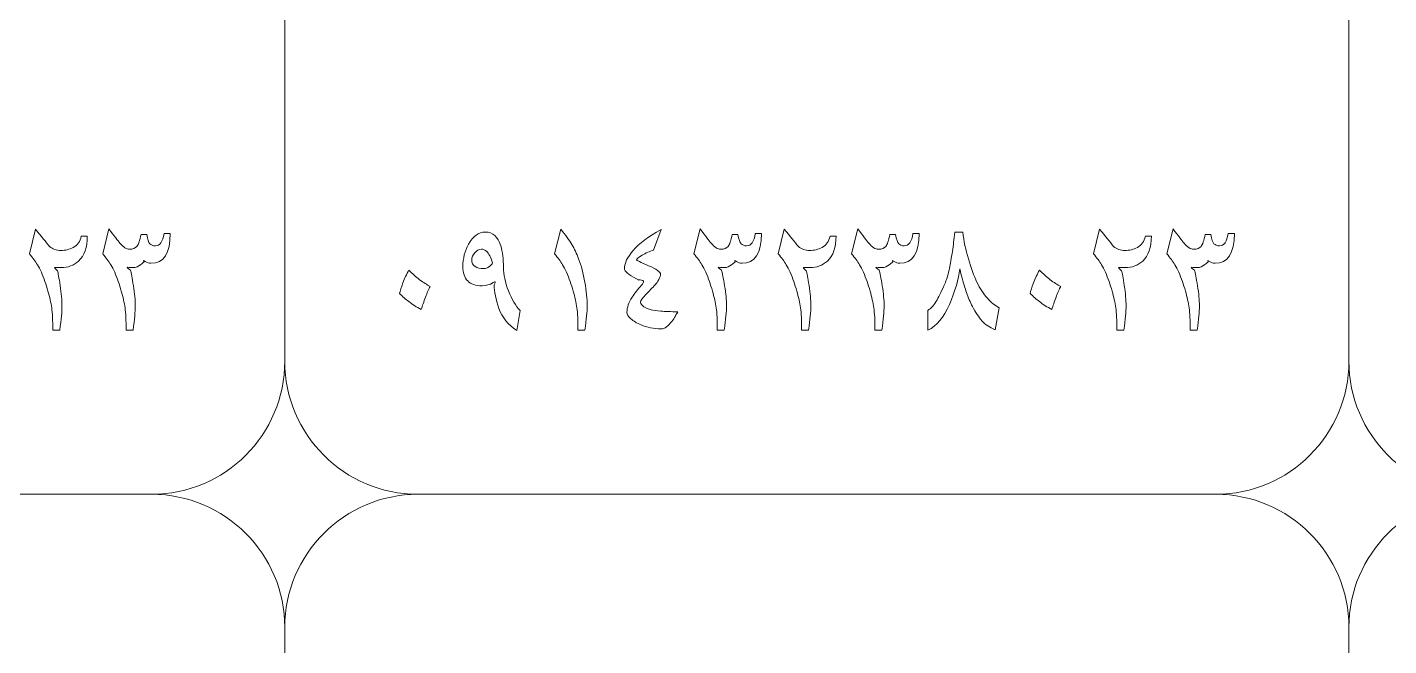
# Model space of a CAD drawing. Header units: millimetres. Extents: x 62 to 462, y 96 to 456.
# Drawn here: x 137.47 to 163.06, y 273.46 to 285.08 of the extents above; entities that cross this region are included whole.
import ezdxf

# ---------------------------------------------------------------- set-up
doc = ezdxf.new("R2010")
doc.units = ezdxf.units.MM
doc.header["$MEASUREMENT"] = 0
doc.layers.add('Layer 1', color=7, linetype='Continuous')

msp = doc.modelspace()

# ---------------------------------------------------------------- linework, layer by layer
at = {"layer": 'Layer 1', "color": 250, "lineweight": 18}
for points in [[(124.8067, 296.3033), (124.8067, 296.3033), (139.8067, 296.3033), (139.8067, 296.3033), (141.1837, 296.3033), (142.3067, 295.1803), (142.3067, 293.8033), (142.3067, 293.8033), (142.3067, 278.8033), (142.3067, 278.8033), (142.3067, 277.4264), (141.1837, 276.3033), (139.8067, 276.3033), (139.8067, 276.3033), (124.8067, 276.3033), (124.8067, 276.3033), (123.4298, 276.3033), (122.3067, 277.4264), (122.3067, 278.8033), (122.3067, 278.8033), (122.3067, 293.8033), (122.3067, 293.8033), (122.3067, 295.1803), (123.4298, 296.3033), (124.8067, 296.3033)], [(144.8067, 296.3033), (144.8067, 296.3033), (159.8067, 296.3033), (159.8067, 296.3033), (161.1837, 296.3033), (162.3067, 295.1803), (162.3067, 293.8033), (162.3067, 293.8033), (162.3067, 278.8033), (162.3067, 278.8033), (162.3067, 277.4264), (161.1837, 276.3033), (159.8067, 276.3033), (159.8067, 276.3033), (144.8067, 276.3033), (144.8067, 276.3033), (143.4298, 276.3033), (142.3067, 277.4264), (142.3067, 278.8033), (142.3067, 278.8033), (142.3067, 293.8033), (142.3067, 293.8033), (142.3067, 295.1803), (143.4298, 296.3033), (144.8067, 296.3033)], [(164.8067, 296.3033), (164.8067, 296.3033), (179.8067, 296.3033), (179.8067, 296.3033), (181.1837, 296.3033), (182.3067, 295.1803), (182.3067, 293.8033), (182.3067, 293.8033), (182.3067, 278.8033), (182.3067, 278.8033), (182.3067, 277.4264), (181.1837, 276.3033), (179.8067, 276.3033), (179.8067, 276.3033), (164.8067, 276.3033), (164.8067, 276.3033), (163.4298, 276.3033), (162.3067, 277.4264), (162.3067, 278.8033), (162.3067, 278.8033), (162.3067, 293.8033), (162.3067, 293.8033), (162.3067, 295.1803), (163.4298, 296.3033), (164.8067, 296.3033)], [(124.8067, 276.3033), (124.8067, 276.3033), (139.8067, 276.3033), (139.8067, 276.3033), (141.1837, 276.3033), (142.3067, 275.1803), (142.3067, 273.8033), (142.3067, 273.8033), (142.3067, 258.8033), (142.3067, 258.8033), (142.3067, 257.4264), (141.1837, 256.3033), (139.8067, 256.3033), (139.8067, 256.3033), (124.8067, 256.3033), (124.8067, 256.3033), (123.4298, 256.3033), (122.3067, 257.4264), (122.3067, 258.8033), (122.3067, 258.8033), (122.3067, 273.8033), (122.3067, 273.8033), (122.3067, 275.1803), (123.4298, 276.3033), (124.8067, 276.3033)], [(144.8067, 276.3033), (144.8067, 276.3033), (159.8067, 276.3033), (159.8067, 276.3033), (161.1837, 276.3033), (162.3067, 275.1803), (162.3067, 273.8033), (162.3067, 273.8033), (162.3067, 258.8033), (162.3067, 258.8033), (162.3067, 257.4264), (161.1837, 256.3033), (159.8067, 256.3033), (159.8067, 256.3033), (144.8067, 256.3033), (144.8067, 256.3033), (143.4298, 256.3033), (142.3067, 257.4264), (142.3067, 258.8033), (142.3067, 258.8033), (142.3067, 273.8033), (142.3067, 273.8033), (142.3067, 275.1803), (143.4298, 276.3033), (144.8067, 276.3033)], [(164.8067, 276.3033), (164.8067, 276.3033), (179.8067, 276.3033), (179.8067, 276.3033), (181.1837, 276.3033), (182.3067, 275.1803), (182.3067, 273.8033), (182.3067, 273.8033), (182.3067, 258.8033), (182.3067, 258.8033), (182.3067, 257.4264), (181.1837, 256.3033), (179.8067, 256.3033), (179.8067, 256.3033), (164.8067, 256.3033), (164.8067, 256.3033), (163.4298, 256.3033), (162.3067, 257.4264), (162.3067, 258.8033), (162.3067, 258.8033), (162.3067, 273.8033), (162.3067, 273.8033), (162.3067, 275.1803), (163.4298, 276.3033), (164.8067, 276.3033)]]:
    msp.add_open_spline(points, degree=3, knots=[0, 0, 0, 0, 0.125, 0.125, 0.125, 0.25, 0.25, 0.25, 0.375, 0.375, 0.375, 0.5, 0.5, 0.5, 0.625, 0.625, 0.625, 0.75, 0.75, 0.75, 0.875, 0.875, 0.875, 1, 1, 1, 1], dxfattribs=at)
at = {"layer": 'Layer 1', "color": 250, "lineweight": 9}
for points, knots in [([(138.0951, 280.8859), (138.1815, 280.8859), (138.2597, 280.9059), (138.3308, 280.9447), (138.4125, 280.9893), (138.4625, 281.0593), (138.4807, 281.1545), (138.4807, 281.1545), (138.5948, 281.1545), (138.5948, 281.1545), (138.5948, 280.9435), (138.5401, 280.7877), (138.4308, 280.6877), (138.3414, 280.6054), (138.2327, 280.5637), (138.1057, 280.5637), (138.1057, 280.5637), (138.0798, 280.5637), (138.0798, 280.5637), (138.0428, 280.5637), (138.0128, 280.5649), (137.9893, 280.5672), (137.9658, 280.5696), (137.981, 280.549), (138.0351, 280.5055), (138.0463, 280.4655), (138.0633, 280.3726), (138.0857, 280.2274), (138.108, 280.0822), (138.1192, 279.9523), (138.1192, 279.8388), (138.1192, 279.7436), (138.1057, 279.5925), (138.078, 279.3862), (138.078, 279.3862), (137.9469, 279.3862), (137.9469, 279.3862), (137.9469, 279.5696), (137.9399, 279.7107), (137.9258, 279.8089), (137.9111, 279.907), (137.8882, 280.0123), (137.8558, 280.1246), (137.82, 280.2486), (137.7788, 280.3668), (137.7318, 280.4779), (137.7088, 280.5296), (137.6842, 280.5766), (137.6577, 280.619), (137.6201, 280.6825), (137.5695, 280.7506), (137.506, 280.8241), (137.506, 280.8241), (137.6213, 281.2874), (137.6213, 281.2874), (137.7294, 281.1539), (137.817, 281.0452), (137.8852, 280.9599), (137.9446, 280.9106), (138.0145, 280.8859), (138.0951, 280.8859)], [0, 0, 0, 0, 0.05, 0.05, 0.05, 0.1, 0.1, 0.1, 0.15, 0.15, 0.15, 0.2, 0.2, 0.2, 0.25, 0.25, 0.25, 0.3, 0.3, 0.3, 0.35, 0.35, 0.35, 0.4, 0.4, 0.4, 0.45, 0.45, 0.45, 0.5, 0.5, 0.5, 0.55, 0.55, 0.55, 0.6, 0.6, 0.6, 0.65, 0.65, 0.65, 0.7, 0.7, 0.7, 0.75, 0.75, 0.75, 0.8, 0.8, 0.8, 0.85, 0.85, 0.85, 0.9, 0.9, 0.9, 0.95, 0.95, 0.95, 1, 1, 1, 1]), ([(139.8746, 280.974), (139.9605, 280.974), (140.0151, 281.0516), (140.0381, 281.2063), (140.0381, 281.2063), (140.1539, 281.2063), (140.1539, 281.2063), (140.1539, 280.833), (140.0328, 280.6466), (139.7918, 280.6466), (139.7541, 280.6466), (139.7183, 280.6584), (139.6842, 280.6819), (139.6507, 280.7054), (139.643, 280.7007), (139.663, 280.6672), (139.6642, 280.673), (139.6413, 280.6572), (139.5936, 280.619), (139.5513, 280.5837), (139.5084, 280.5655), (139.4649, 280.5655), (139.459, 280.5655), (139.452, 280.5655), (139.4431, 280.5649), (139.4343, 280.5643), (139.4243, 280.5637), (139.4132, 280.5637), (139.3926, 280.5637), (139.372, 280.5661), (139.352, 280.5702), (139.332, 280.5743), (139.3491, 280.5566), (139.4043, 280.5173), (139.4196, 280.4649), (139.4384, 280.3668), (139.462, 280.2227), (139.4855, 280.0793), (139.4972, 279.9511), (139.4972, 279.8388), (139.4972, 279.7436), (139.4837, 279.5925), (139.4561, 279.3862), (139.4561, 279.3862), (139.325, 279.3862), (139.325, 279.3862), (139.325, 279.5696), (139.3179, 279.7107), (139.3038, 279.8089), (139.2891, 279.907), (139.2662, 280.0123), (139.2339, 280.1246), (139.1986, 280.2486), (139.1568, 280.3668), (139.1098, 280.4779), (139.0869, 280.5296), (139.0622, 280.5766), (139.0357, 280.619), (138.9981, 280.6825), (138.9476, 280.7506), (138.8841, 280.8241), (138.8841, 280.8241), (139.0016, 281.2927), (139.0016, 281.2927), (139.1016, 281.1592), (139.1704, 281.0699), (139.208, 281.024), (139.2738, 280.9482), (139.3338, 280.91), (139.3891, 280.91), (139.452, 280.91), (139.4984, 280.9282), (139.5284, 280.9635), (139.5572, 280.9981), (139.5831, 281.0734), (139.606, 281.1892), (139.606, 281.1892), (139.713, 281.1892), (139.713, 281.1892), (139.7288, 281.0975), (139.7482, 281.0387), (139.7712, 281.0128), (139.7941, 280.987), (139.8288, 280.974), (139.8746, 280.974)], [0, 0, 0, 0, 0.0357143, 0.0357143, 0.0357143, 0.0714286, 0.0714286, 0.0714286, 0.1071429, 0.1071429, 0.1071429, 0.1428571, 0.1428571, 0.1428571, 0.1785714, 0.1785714, 0.1785714, 0.2142857, 0.2142857, 0.2142857, 0.25, 0.25, 0.25, 0.2857143, 0.2857143, 0.2857143, 0.3214286, 0.3214286, 0.3214286, 0.3571429, 0.3571429, 0.3571429, 0.3928571, 0.3928571, 0.3928571, 0.4285714, 0.4285714, 0.4285714, 0.4642857, 0.4642857, 0.4642857, 0.5, 0.5, 0.5, 0.5357143, 0.5357143, 0.5357143, 0.5714286, 0.5714286, 0.5714286, 0.6071429, 0.6071429, 0.6071429, 0.6428571, 0.6428571, 0.6428571, 0.6785714, 0.6785714, 0.6785714, 0.7142857, 0.7142857, 0.7142857, 0.75, 0.75, 0.75, 0.7857143, 0.7857143, 0.7857143, 0.8214286, 0.8214286, 0.8214286, 0.8571429, 0.8571429, 0.8571429, 0.8928571, 0.8928571, 0.8928571, 0.9285714, 0.9285714, 0.9285714, 0.9642857, 0.9642857, 0.9642857, 1, 1, 1, 1]), ([(147.9897, 279.8388), (147.9897, 279.7436), (147.9762, 279.5925), (147.9486, 279.3862), (147.9486, 279.3862), (147.8175, 279.3862), (147.8175, 279.3862), (147.8175, 279.5696), (147.8104, 279.7107), (147.7963, 279.8089), (147.7816, 279.907), (147.7587, 280.0123), (147.7264, 280.1246), (147.6911, 280.2486), (147.6493, 280.3668), (147.6023, 280.4779), (147.5794, 280.5296), (147.5547, 280.5766), (147.5282, 280.619), (147.4906, 280.6825), (147.4401, 280.7506), (147.3766, 280.8241), (147.3766, 280.8241), (147.4924, 281.2856), (147.4924, 281.2856), (147.5853, 281.1745), (147.6552, 281.0781), (147.7028, 280.9981), (147.751, 280.9176), (147.7928, 280.8288), (147.8298, 280.7312), (147.8792, 280.6013), (147.918, 280.4538), (147.9468, 280.2892), (147.9756, 280.1246), (147.9897, 279.9746), (147.9897, 279.8388)], [0, 0, 0, 0, 0.0833333, 0.0833333, 0.0833333, 0.1666667, 0.1666667, 0.1666667, 0.25, 0.25, 0.25, 0.3333333, 0.3333333, 0.3333333, 0.4166667, 0.4166667, 0.4166667, 0.5, 0.5, 0.5, 0.5833333, 0.5833333, 0.5833333, 0.6666667, 0.6666667, 0.6666667, 0.75, 0.75, 0.75, 0.8333333, 0.8333333, 0.8333333, 0.9166667, 0.9166667, 0.9166667, 1, 1, 1, 1]), ([(149.6952, 279.7354), (149.6435, 279.646), (149.607, 279.5866), (149.5853, 279.5584), (149.5141, 279.4614), (149.4459, 279.4132), (149.3819, 279.4132), (149.3143, 279.4132), (149.2478, 279.4203), (149.1832, 279.4344), (149.1179, 279.4479), (149.0579, 279.4655), (149.0027, 279.4873), (148.9239, 279.5208), (148.8598, 279.559), (148.811, 279.6031), (148.7622, 279.6466), (148.7375, 279.6883), (148.7375, 279.7289), (148.7375, 279.8124), (148.7705, 279.9059), (148.8357, 280.0093), (148.8828, 280.0828), (148.9415, 280.1569), (149.0115, 280.2315), (149.0779, 280.3003), (149.0574, 280.335), (148.9498, 280.335), (148.9727, 280.3256), (148.9609, 280.3327), (148.9151, 280.3556), (148.7658, 280.4279), (148.6911, 280.4926), (148.6911, 280.5502), (148.6911, 280.6478), (148.7458, 280.7601), (148.8545, 280.8876), (148.9686, 281.0199), (149.1438, 281.151), (149.3801, 281.2803), (149.3801, 281.2803), (149.239, 280.8929), (149.239, 280.8929), (149.1632, 280.87), (149.0903, 280.8377), (149.0209, 280.7959), (148.9515, 280.7536), (148.9168, 280.726), (148.9168, 280.7118), (148.9168, 280.7019), (148.9927, 280.6642), (149.1444, 280.6002), (149.2954, 280.5361), (149.3713, 280.4814), (149.3713, 280.4367), (149.3713, 280.4179), (149.3601, 280.3867), (149.3378, 280.3427), (149.3154, 280.2986), (149.2943, 280.2668), (149.2749, 280.2468), (149.2131, 280.1828), (149.1514, 280.1193), (149.0909, 280.0558), (149.025, 279.9846), (148.9927, 279.9394), (148.9927, 279.92), (148.9927, 279.9006), (149.0033, 279.8788), (149.0256, 279.8559), (149.0609, 279.8183), (149.1167, 279.7895), (149.1926, 279.7701), (149.2325, 279.7595), (149.2931, 279.7512), (149.373, 279.7448), (149.4536, 279.7389), (149.5612, 279.7354), (149.6952, 279.7354)], [0, 0, 0, 0, 0.0384615, 0.0384615, 0.0384615, 0.0769231, 0.0769231, 0.0769231, 0.1153846, 0.1153846, 0.1153846, 0.1538462, 0.1538462, 0.1538462, 0.1923077, 0.1923077, 0.1923077, 0.2307692, 0.2307692, 0.2307692, 0.2692308, 0.2692308, 0.2692308, 0.3076923, 0.3076923, 0.3076923, 0.3461538, 0.3461538, 0.3461538, 0.3846154, 0.3846154, 0.3846154, 0.4230769, 0.4230769, 0.4230769, 0.4615385, 0.4615385, 0.4615385, 0.5, 0.5, 0.5, 0.5384615, 0.5384615, 0.5384615, 0.5769231, 0.5769231, 0.5769231, 0.6153846, 0.6153846, 0.6153846, 0.6538462, 0.6538462, 0.6538462, 0.6923077, 0.6923077, 0.6923077, 0.7307692, 0.7307692, 0.7307692, 0.7692308, 0.7692308, 0.7692308, 0.8076923, 0.8076923, 0.8076923, 0.8461538, 0.8461538, 0.8461538, 0.8846154, 0.8846154, 0.8846154, 0.9230769, 0.9230769, 0.9230769, 0.9615385, 0.9615385, 0.9615385, 1, 1, 1, 1]), ([(150.9856, 280.974), (151.0715, 280.974), (151.1261, 281.0516), (151.1491, 281.2063), (151.1491, 281.2063), (151.2649, 281.2063), (151.2649, 281.2063), (151.2649, 280.833), (151.1438, 280.6466), (150.9028, 280.6466), (150.8651, 280.6466), (150.8293, 280.6584), (150.7952, 280.6819), (150.7617, 280.7054), (150.754, 280.7007), (150.774, 280.6672), (150.7752, 280.673), (150.7523, 280.6572), (150.7046, 280.619), (150.6623, 280.5837), (150.6194, 280.5655), (150.5759, 280.5655), (150.57, 280.5655), (150.563, 280.5655), (150.5541, 280.5649), (150.5453, 280.5643), (150.5353, 280.5637), (150.5242, 280.5637), (150.5036, 280.5637), (150.483, 280.5661), (150.463, 280.5702), (150.443, 280.5743), (150.4601, 280.5566), (150.5153, 280.5173), (150.5306, 280.4649), (150.5494, 280.3668), (150.573, 280.2227), (150.5965, 280.0793), (150.6082, 279.9511), (150.6082, 279.8388), (150.6082, 279.7436), (150.5947, 279.5925), (150.5671, 279.3862), (150.5671, 279.3862), (150.436, 279.3862), (150.436, 279.3862), (150.436, 279.5696), (150.4289, 279.7107), (150.4148, 279.8089), (150.4001, 279.907), (150.3772, 280.0123), (150.3449, 280.1246), (150.3096, 280.2486), (150.2678, 280.3668), (150.2208, 280.4779), (150.1979, 280.5296), (150.1732, 280.5766), (150.1467, 280.619), (150.1091, 280.6825), (150.0586, 280.7506), (149.9951, 280.8241), (149.9951, 280.8241), (150.1126, 281.2927), (150.1126, 281.2927), (150.2126, 281.1592), (150.2814, 281.0699), (150.319, 281.024), (150.3848, 280.9482), (150.4448, 280.91), (150.5001, 280.91), (150.563, 280.91), (150.6094, 280.9282), (150.6394, 280.9635), (150.6682, 280.9981), (150.6941, 281.0734), (150.717, 281.1892), (150.717, 281.1892), (150.824, 281.1892), (150.824, 281.1892), (150.8398, 281.0975), (150.8592, 281.0387), (150.8822, 281.0128), (150.9051, 280.987), (150.9398, 280.974), (150.9856, 280.974)], [0, 0, 0, 0, 0.0357143, 0.0357143, 0.0357143, 0.0714286, 0.0714286, 0.0714286, 0.1071429, 0.1071429, 0.1071429, 0.1428571, 0.1428571, 0.1428571, 0.1785714, 0.1785714, 0.1785714, 0.2142857, 0.2142857, 0.2142857, 0.25, 0.25, 0.25, 0.2857143, 0.2857143, 0.2857143, 0.3214286, 0.3214286, 0.3214286, 0.3571429, 0.3571429, 0.3571429, 0.3928571, 0.3928571, 0.3928571, 0.4285714, 0.4285714, 0.4285714, 0.4642857, 0.4642857, 0.4642857, 0.5, 0.5, 0.5, 0.5357143, 0.5357143, 0.5357143, 0.5714286, 0.5714286, 0.5714286, 0.6071429, 0.6071429, 0.6071429, 0.6428571, 0.6428571, 0.6428571, 0.6785714, 0.6785714, 0.6785714, 0.7142857, 0.7142857, 0.7142857, 0.75, 0.75, 0.75, 0.7857143, 0.7857143, 0.7857143, 0.8214286, 0.8214286, 0.8214286, 0.8571429, 0.8571429, 0.8571429, 0.8928571, 0.8928571, 0.8928571, 0.9285714, 0.9285714, 0.9285714, 0.9642857, 0.9642857, 0.9642857, 1, 1, 1, 1]), ([(152.1691, 280.8859), (152.2555, 280.8859), (152.3337, 280.9059), (152.4048, 280.9447), (152.4865, 280.9893), (152.5365, 281.0593), (152.5547, 281.1545), (152.5547, 281.1545), (152.6688, 281.1545), (152.6688, 281.1545), (152.6688, 280.9435), (152.6141, 280.7877), (152.5048, 280.6877), (152.4154, 280.6054), (152.3067, 280.5637), (152.1797, 280.5637), (152.1797, 280.5637), (152.1538, 280.5637), (152.1538, 280.5637), (152.1168, 280.5637), (152.0868, 280.5649), (152.0633, 280.5672), (152.0398, 280.5696), (152.055, 280.549), (152.1091, 280.5055), (152.1203, 280.4655), (152.1373, 280.3726), (152.1597, 280.2274), (152.182, 280.0822), (152.1932, 279.9523), (152.1932, 279.8388), (152.1932, 279.7436), (152.1797, 279.5925), (152.152, 279.3862), (152.152, 279.3862), (152.0209, 279.3862), (152.0209, 279.3862), (152.0209, 279.5696), (152.0139, 279.7107), (151.9998, 279.8089), (151.9851, 279.907), (151.9622, 280.0123), (151.9298, 280.1246), (151.894, 280.2486), (151.8528, 280.3668), (151.8058, 280.4779), (151.7828, 280.5296), (151.7582, 280.5766), (151.7317, 280.619), (151.6941, 280.6825), (151.6435, 280.7506), (151.58, 280.8241), (151.58, 280.8241), (151.6953, 281.2874), (151.6953, 281.2874), (151.8034, 281.1539), (151.891, 281.0452), (151.9592, 280.9599), (152.0186, 280.9106), (152.0885, 280.8859), (152.1691, 280.8859)], [0, 0, 0, 0, 0.05, 0.05, 0.05, 0.1, 0.1, 0.1, 0.15, 0.15, 0.15, 0.2, 0.2, 0.2, 0.25, 0.25, 0.25, 0.3, 0.3, 0.3, 0.35, 0.35, 0.35, 0.4, 0.4, 0.4, 0.45, 0.45, 0.45, 0.5, 0.5, 0.5, 0.55, 0.55, 0.55, 0.6, 0.6, 0.6, 0.65, 0.65, 0.65, 0.7, 0.7, 0.7, 0.75, 0.75, 0.75, 0.8, 0.8, 0.8, 0.85, 0.85, 0.85, 0.9, 0.9, 0.9, 0.95, 0.95, 0.95, 1, 1, 1, 1]), ([(153.9486, 280.974), (154.0345, 280.974), (154.0891, 281.0516), (154.1121, 281.2063), (154.1121, 281.2063), (154.2279, 281.2063), (154.2279, 281.2063), (154.2279, 280.833), (154.1068, 280.6466), (153.8658, 280.6466), (153.8281, 280.6466), (153.7923, 280.6584), (153.7582, 280.6819), (153.7247, 280.7054), (153.717, 280.7007), (153.737, 280.6672), (153.7382, 280.673), (153.7153, 280.6572), (153.6676, 280.619), (153.6253, 280.5837), (153.5824, 280.5655), (153.5389, 280.5655), (153.533, 280.5655), (153.526, 280.5655), (153.5171, 280.5649), (153.5083, 280.5643), (153.4983, 280.5637), (153.4872, 280.5637), (153.4666, 280.5637), (153.446, 280.5661), (153.426, 280.5702), (153.406, 280.5743), (153.4231, 280.5566), (153.4783, 280.5173), (153.4936, 280.4649), (153.5124, 280.3668), (153.536, 280.2227), (153.5595, 280.0793), (153.5712, 279.9511), (153.5712, 279.8388), (153.5712, 279.7436), (153.5577, 279.5925), (153.5301, 279.3862), (153.5301, 279.3862), (153.399, 279.3862), (153.399, 279.3862), (153.399, 279.5696), (153.3919, 279.7107), (153.3778, 279.8089), (153.3631, 279.907), (153.3402, 280.0123), (153.3079, 280.1246), (153.2726, 280.2486), (153.2308, 280.3668), (153.1838, 280.4779), (153.1609, 280.5296), (153.1362, 280.5766), (153.1097, 280.619), (153.0721, 280.6825), (153.0216, 280.7506), (152.9581, 280.8241), (152.9581, 280.8241), (153.0756, 281.2927), (153.0756, 281.2927), (153.1756, 281.1592), (153.2444, 281.0699), (153.282, 281.024), (153.3478, 280.9482), (153.4078, 280.91), (153.4631, 280.91), (153.526, 280.91), (153.5724, 280.9282), (153.6024, 280.9635), (153.6312, 280.9981), (153.6571, 281.0734), (153.68, 281.1892), (153.68, 281.1892), (153.787, 281.1892), (153.787, 281.1892), (153.8028, 281.0975), (153.8222, 281.0387), (153.8452, 281.0128), (153.8681, 280.987), (153.9028, 280.974), (153.9486, 280.974)], [0, 0, 0, 0, 0.0357143, 0.0357143, 0.0357143, 0.0714286, 0.0714286, 0.0714286, 0.1071429, 0.1071429, 0.1071429, 0.1428571, 0.1428571, 0.1428571, 0.1785714, 0.1785714, 0.1785714, 0.2142857, 0.2142857, 0.2142857, 0.25, 0.25, 0.25, 0.2857143, 0.2857143, 0.2857143, 0.3214286, 0.3214286, 0.3214286, 0.3571429, 0.3571429, 0.3571429, 0.3928571, 0.3928571, 0.3928571, 0.4285714, 0.4285714, 0.4285714, 0.4642857, 0.4642857, 0.4642857, 0.5, 0.5, 0.5, 0.5357143, 0.5357143, 0.5357143, 0.5714286, 0.5714286, 0.5714286, 0.6071429, 0.6071429, 0.6071429, 0.6428571, 0.6428571, 0.6428571, 0.6785714, 0.6785714, 0.6785714, 0.7142857, 0.7142857, 0.7142857, 0.75, 0.75, 0.75, 0.7857143, 0.7857143, 0.7857143, 0.8214286, 0.8214286, 0.8214286, 0.8571429, 0.8571429, 0.8571429, 0.8928571, 0.8928571, 0.8928571, 0.9285714, 0.9285714, 0.9285714, 0.9642857, 0.9642857, 0.9642857, 1, 1, 1, 1]), ([(158.0951, 280.8859), (158.1815, 280.8859), (158.2597, 280.9059), (158.3308, 280.9447), (158.4125, 280.9893), (158.4625, 281.0593), (158.4807, 281.1545), (158.4807, 281.1545), (158.5948, 281.1545), (158.5948, 281.1545), (158.5948, 280.9435), (158.5401, 280.7877), (158.4308, 280.6877), (158.3414, 280.6054), (158.2327, 280.5637), (158.1057, 280.5637), (158.1057, 280.5637), (158.0798, 280.5637), (158.0798, 280.5637), (158.0428, 280.5637), (158.0128, 280.5649), (157.9893, 280.5672), (157.9658, 280.5696), (157.981, 280.549), (158.0351, 280.5055), (158.0463, 280.4655), (158.0633, 280.3726), (158.0857, 280.2274), (158.108, 280.0822), (158.1192, 279.9523), (158.1192, 279.8388), (158.1192, 279.7436), (158.1057, 279.5925), (158.078, 279.3862), (158.078, 279.3862), (157.9469, 279.3862), (157.9469, 279.3862), (157.9469, 279.5696), (157.9399, 279.7107), (157.9258, 279.8089), (157.9111, 279.907), (157.8882, 280.0123), (157.8558, 280.1246), (157.82, 280.2486), (157.7788, 280.3668), (157.7318, 280.4779), (157.7088, 280.5296), (157.6842, 280.5766), (157.6577, 280.619), (157.6201, 280.6825), (157.5695, 280.7506), (157.506, 280.8241), (157.506, 280.8241), (157.6213, 281.2874), (157.6213, 281.2874), (157.7294, 281.1539), (157.817, 281.0452), (157.8852, 280.9599), (157.9446, 280.9106), (158.0145, 280.8859), (158.0951, 280.8859)], [0, 0, 0, 0, 0.05, 0.05, 0.05, 0.1, 0.1, 0.1, 0.15, 0.15, 0.15, 0.2, 0.2, 0.2, 0.25, 0.25, 0.25, 0.3, 0.3, 0.3, 0.35, 0.35, 0.35, 0.4, 0.4, 0.4, 0.45, 0.45, 0.45, 0.5, 0.5, 0.5, 0.55, 0.55, 0.55, 0.6, 0.6, 0.6, 0.65, 0.65, 0.65, 0.7, 0.7, 0.7, 0.75, 0.75, 0.75, 0.8, 0.8, 0.8, 0.85, 0.85, 0.85, 0.9, 0.9, 0.9, 0.95, 0.95, 0.95, 1, 1, 1, 1]), ([(159.8746, 280.974), (159.9605, 280.974), (160.0151, 281.0516), (160.0381, 281.2063), (160.0381, 281.2063), (160.1539, 281.2063), (160.1539, 281.2063), (160.1539, 280.833), (160.0328, 280.6466), (159.7918, 280.6466), (159.7541, 280.6466), (159.7183, 280.6584), (159.6842, 280.6819), (159.6507, 280.7054), (159.643, 280.7007), (159.663, 280.6672), (159.6642, 280.673), (159.6413, 280.6572), (159.5936, 280.619), (159.5513, 280.5837), (159.5084, 280.5655), (159.4649, 280.5655), (159.459, 280.5655), (159.452, 280.5655), (159.4431, 280.5649), (159.4343, 280.5643), (159.4243, 280.5637), (159.4132, 280.5637), (159.3926, 280.5637), (159.372, 280.5661), (159.352, 280.5702), (159.332, 280.5743), (159.3491, 280.5566), (159.4043, 280.5173), (159.4196, 280.4649), (159.4384, 280.3668), (159.462, 280.2227), (159.4855, 280.0793), (159.4972, 279.9511), (159.4972, 279.8388), (159.4972, 279.7436), (159.4837, 279.5925), (159.4561, 279.3862), (159.4561, 279.3862), (159.325, 279.3862), (159.325, 279.3862), (159.325, 279.5696), (159.3179, 279.7107), (159.3038, 279.8089), (159.2891, 279.907), (159.2662, 280.0123), (159.2339, 280.1246), (159.1986, 280.2486), (159.1568, 280.3668), (159.1098, 280.4779), (159.0869, 280.5296), (159.0622, 280.5766), (159.0357, 280.619), (158.9981, 280.6825), (158.9476, 280.7506), (158.8841, 280.8241), (158.8841, 280.8241), (159.0016, 281.2927), (159.0016, 281.2927), (159.1016, 281.1592), (159.1704, 281.0699), (159.208, 281.024), (159.2738, 280.9482), (159.3338, 280.91), (159.3891, 280.91), (159.452, 280.91), (159.4984, 280.9282), (159.5284, 280.9635), (159.5572, 280.9981), (159.5831, 281.0734), (159.606, 281.1892), (159.606, 281.1892), (159.713, 281.1892), (159.713, 281.1892), (159.7288, 281.0975), (159.7482, 281.0387), (159.7712, 281.0128), (159.7941, 280.987), (159.8288, 280.974), (159.8746, 280.974)], [0, 0, 0, 0, 0.0357143, 0.0357143, 0.0357143, 0.0714286, 0.0714286, 0.0714286, 0.1071429, 0.1071429, 0.1071429, 0.1428571, 0.1428571, 0.1428571, 0.1785714, 0.1785714, 0.1785714, 0.2142857, 0.2142857, 0.2142857, 0.25, 0.25, 0.25, 0.2857143, 0.2857143, 0.2857143, 0.3214286, 0.3214286, 0.3214286, 0.3571429, 0.3571429, 0.3571429, 0.3928571, 0.3928571, 0.3928571, 0.4285714, 0.4285714, 0.4285714, 0.4642857, 0.4642857, 0.4642857, 0.5, 0.5, 0.5, 0.5357143, 0.5357143, 0.5357143, 0.5714286, 0.5714286, 0.5714286, 0.6071429, 0.6071429, 0.6071429, 0.6428571, 0.6428571, 0.6428571, 0.6785714, 0.6785714, 0.6785714, 0.7142857, 0.7142857, 0.7142857, 0.75, 0.75, 0.75, 0.7857143, 0.7857143, 0.7857143, 0.8214286, 0.8214286, 0.8214286, 0.8571429, 0.8571429, 0.8571429, 0.8928571, 0.8928571, 0.8928571, 0.9285714, 0.9285714, 0.9285714, 0.9642857, 0.9642857, 0.9642857, 1, 1, 1, 1]), ([(146.7322, 279.7595), (146.7322, 279.7595), (146.667, 279.3844), (146.667, 279.3844), (146.5035, 279.4873), (146.3924, 279.6249), (146.3324, 279.7959), (146.2731, 279.967), (146.2431, 280.1151), (146.2431, 280.2404), (146.2754, 280.2997), (146.2678, 280.3139), (146.2207, 280.2815), (146.1602, 280.2427), (146.092, 280.2227), (146.0173, 280.2227), (145.8956, 280.2227), (145.8051, 280.2533), (145.7446, 280.3133), (145.684, 280.3738), (145.654, 280.4655), (145.654, 280.5884), (145.654, 280.736), (145.6893, 280.8747), (145.7593, 281.0034), (145.8427, 281.1557), (145.9497, 281.2321), (146.0797, 281.2321), (146.2149, 281.2321), (146.3101, 281.1457), (146.3654, 280.9723), (146.4001, 280.8629), (146.4171, 280.7271), (146.4171, 280.5637), (146.4171, 280.4344), (146.4483, 280.2886), (146.5112, 280.1263), (146.5735, 279.9646), (146.6476, 279.8424), (146.7322, 279.7595)], [0, 0, 0, 0, 0.0769231, 0.0769231, 0.0769231, 0.1538462, 0.1538462, 0.1538462, 0.2307692, 0.2307692, 0.2307692, 0.3076923, 0.3076923, 0.3076923, 0.3846154, 0.3846154, 0.3846154, 0.4615385, 0.4615385, 0.4615385, 0.5384615, 0.5384615, 0.5384615, 0.6153846, 0.6153846, 0.6153846, 0.6923077, 0.6923077, 0.6923077, 0.7692308, 0.7692308, 0.7692308, 0.8461538, 0.8461538, 0.8461538, 0.9230769, 0.9230769, 0.9230769, 1, 1, 1, 1]), ([(154.3914, 279.7595), (154.4525, 279.7942), (154.5107, 279.8606), (154.5671, 279.9594), (154.6106, 280.034), (154.6624, 280.1434), (154.7223, 280.2868), (154.7511, 280.3544), (154.7776, 280.4438), (154.8017, 280.5555), (154.8176, 280.6348), (154.8352, 280.7401), (154.8546, 280.8723), (154.8699, 280.9758), (154.8858, 281.0957), (154.9028, 281.2321), (154.9028, 281.2321), (155.0492, 281.2321), (155.0492, 281.2321), (155.0704, 281.0669), (155.105, 280.8988), (155.1544, 280.7283), (155.2038, 280.5578), (155.2579, 280.412), (155.3167, 280.2903), (155.3714, 280.1739), (155.4372, 280.0728), (155.513, 279.987), (155.5806, 279.9076), (155.6541, 279.8494), (155.7335, 279.8112), (155.7335, 279.8112), (155.6577, 279.3962), (155.6577, 279.3962), (155.553, 279.4373), (155.4707, 279.4932), (155.4102, 279.5631), (155.3502, 279.6331), (155.2902, 279.7236), (155.2303, 279.8336), (155.1891, 279.9106), (155.1515, 279.9982), (155.1186, 280.0957), (155.0933, 280.1716), (155.0627, 280.2768), (155.0269, 280.4126), (154.9998, 280.5137), (154.9881, 280.5561), (154.9928, 280.5396), (154.9722, 280.3491), (154.9069, 280.1257), (154.7982, 279.87), (154.6947, 279.6278), (154.5595, 279.4673), (154.3914, 279.3891), (154.3914, 279.3891), (154.3914, 279.7595), (154.3914, 279.7595)], [0, 0, 0, 0, 0.0526316, 0.0526316, 0.0526316, 0.1052632, 0.1052632, 0.1052632, 0.1578947, 0.1578947, 0.1578947, 0.2105263, 0.2105263, 0.2105263, 0.2631579, 0.2631579, 0.2631579, 0.3157895, 0.3157895, 0.3157895, 0.3684211, 0.3684211, 0.3684211, 0.4210526, 0.4210526, 0.4210526, 0.4736842, 0.4736842, 0.4736842, 0.5263158, 0.5263158, 0.5263158, 0.5789474, 0.5789474, 0.5789474, 0.6315789, 0.6315789, 0.6315789, 0.6842105, 0.6842105, 0.6842105, 0.7368421, 0.7368421, 0.7368421, 0.7894737, 0.7894737, 0.7894737, 0.8421053, 0.8421053, 0.8421053, 0.8947368, 0.8947368, 0.8947368, 0.9473684, 0.9473684, 0.9473684, 1, 1, 1, 1]), ([(146.2119, 280.6572), (146.1767, 280.7601), (146.1402, 280.8306), (146.1038, 280.8671), (146.0738, 280.897), (146.0397, 280.9117), (146.0021, 280.9117), (145.9574, 280.9117), (145.9156, 280.8894), (145.878, 280.8447), (145.8404, 280.8), (145.821, 280.7559), (145.821, 280.7118), (145.821, 280.6525), (145.8427, 280.6096), (145.8868, 280.5831), (145.9256, 280.559), (145.9791, 280.5467), (146.0467, 280.5467), (146.0814, 280.5467), (146.1161, 280.559), (146.152, 280.5831), (146.1872, 280.6072), (146.2078, 280.6319), (146.2119, 280.6572)], [0, 0, 0, 0, 0.125, 0.125, 0.125, 0.25, 0.25, 0.25, 0.375, 0.375, 0.375, 0.5, 0.5, 0.5, 0.625, 0.625, 0.625, 0.75, 0.75, 0.75, 0.875, 0.875, 0.875, 1, 1, 1, 1]), ([(144.8721, 279.7771), (144.7857, 279.8218), (144.7075, 279.8718), (144.6375, 279.927), (144.5793, 279.9717), (144.5206, 280.0223), (144.4618, 280.0781), (144.4735, 280.1275), (144.4947, 280.1939), (144.5264, 280.2774), (144.5582, 280.3603), (144.5958, 280.4408), (144.6393, 280.5173), (144.7046, 280.4497), (144.7722, 280.3897), (144.8415, 280.3374), (144.9115, 280.285), (144.9768, 280.2427), (145.0391, 280.2092), (145.0114, 280.1598), (144.982, 280.0928), (144.9503, 280.0076), (144.9186, 279.9229), (144.8927, 279.8459), (144.8721, 279.7771)], [0, 0, 0, 0, 0.125, 0.125, 0.125, 0.25, 0.25, 0.25, 0.375, 0.375, 0.375, 0.5, 0.5, 0.5, 0.625, 0.625, 0.625, 0.75, 0.75, 0.75, 0.875, 0.875, 0.875, 1, 1, 1, 1]), ([(156.7241, 279.7771), (156.6377, 279.8218), (156.5595, 279.8718), (156.4895, 279.927), (156.4313, 279.9717), (156.3726, 280.0223), (156.3138, 280.0781), (156.3255, 280.1275), (156.3467, 280.1939), (156.3784, 280.2774), (156.4102, 280.3603), (156.4478, 280.4408), (156.4913, 280.5173), (156.5566, 280.4497), (156.6242, 280.3897), (156.6935, 280.3374), (156.7635, 280.285), (156.8288, 280.2427), (156.8911, 280.2092), (156.8634, 280.1598), (156.834, 280.0928), (156.8023, 280.0076), (156.7706, 279.9229), (156.7447, 279.8459), (156.7241, 279.7771)], [0, 0, 0, 0, 0.125, 0.125, 0.125, 0.25, 0.25, 0.25, 0.375, 0.375, 0.375, 0.5, 0.5, 0.5, 0.625, 0.625, 0.625, 0.75, 0.75, 0.75, 0.875, 0.875, 0.875, 1, 1, 1, 1])]:
    msp.add_open_spline(points, degree=3, knots=knots, dxfattribs=at)

doc.saveas('drawing.dxf')
